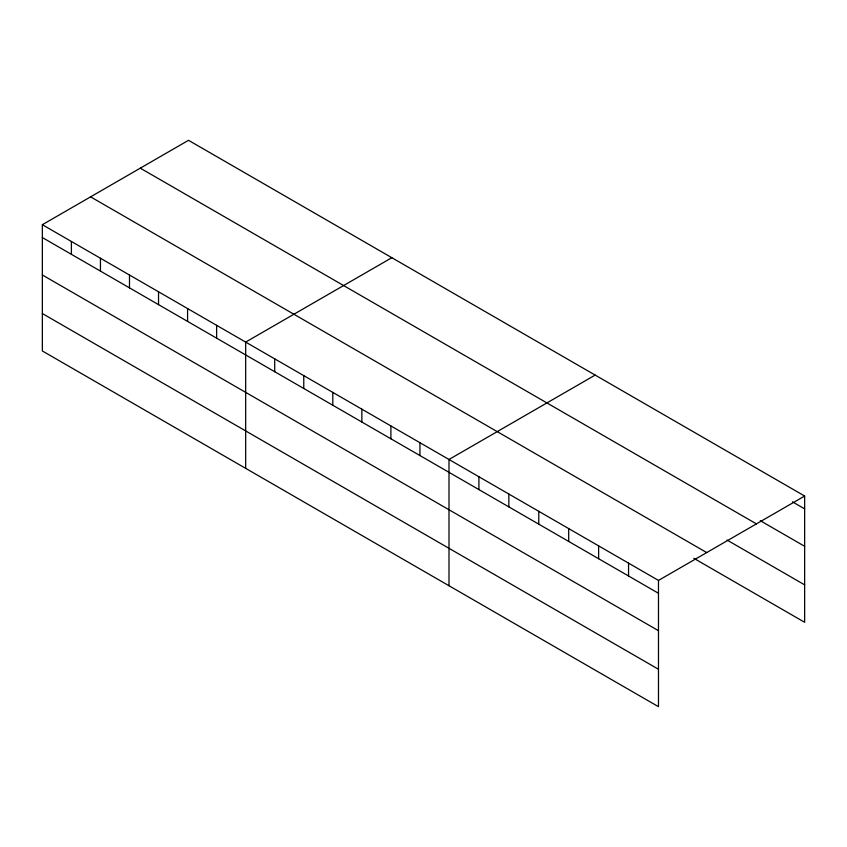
<?xml version="1.0" encoding="UTF-8"?>
<svg xmlns="http://www.w3.org/2000/svg" width="847" height="847" viewBox="0 0 847 847"><rect width="100%" height="100%" fill="white"/><g stroke="black" fill="none" stroke-linecap="round" stroke-linejoin="round"><path stroke-width="1.27" d="M658.479 630.697L658.479 580.428L42.35 224.709L42.35 350.965L658.479 706.684L658.479 630.697L42.35 274.979M693.809 558.3L804.65 622.291L804.65 496.035L188.521 140.316L42.35 224.709M391.843 257.7L245.672 342.093L245.672 468.359M595.166 375.083L448.995 459.476L448.995 585.743M658.479 580.428L804.65 496.035M792.453 501.837L804.65 508.878M760.32 520.714L804.65 546.304M140.284 168.161L756.413 523.88M727.065 540.068L804.65 584.864M90.587 196.853L706.716 552.572M42.35 237.552L658.479 593.271M42.35 313.538L658.479 669.257M628.548 563.149L628.548 575.992M598.628 545.87L598.628 558.713M568.697 528.592L568.697 541.434M538.777 511.313L538.777 524.155M508.846 494.034L508.846 506.887M478.915 476.755L478.915 489.608M419.953 442.706L419.953 455.559M390.901 425.935L390.901 438.788M361.86 409.175L361.86 422.018M332.807 392.405L332.807 405.247M303.766 375.634L303.766 388.477M274.714 358.863L274.714 371.706M216.631 325.322L216.631 338.175M187.579 308.552L187.579 321.405M158.537 291.781L158.537 304.634M129.485 275.01L129.485 287.864M100.444 258.24L100.444 271.093M71.392 241.48L71.392 254.322"/></g></svg>
